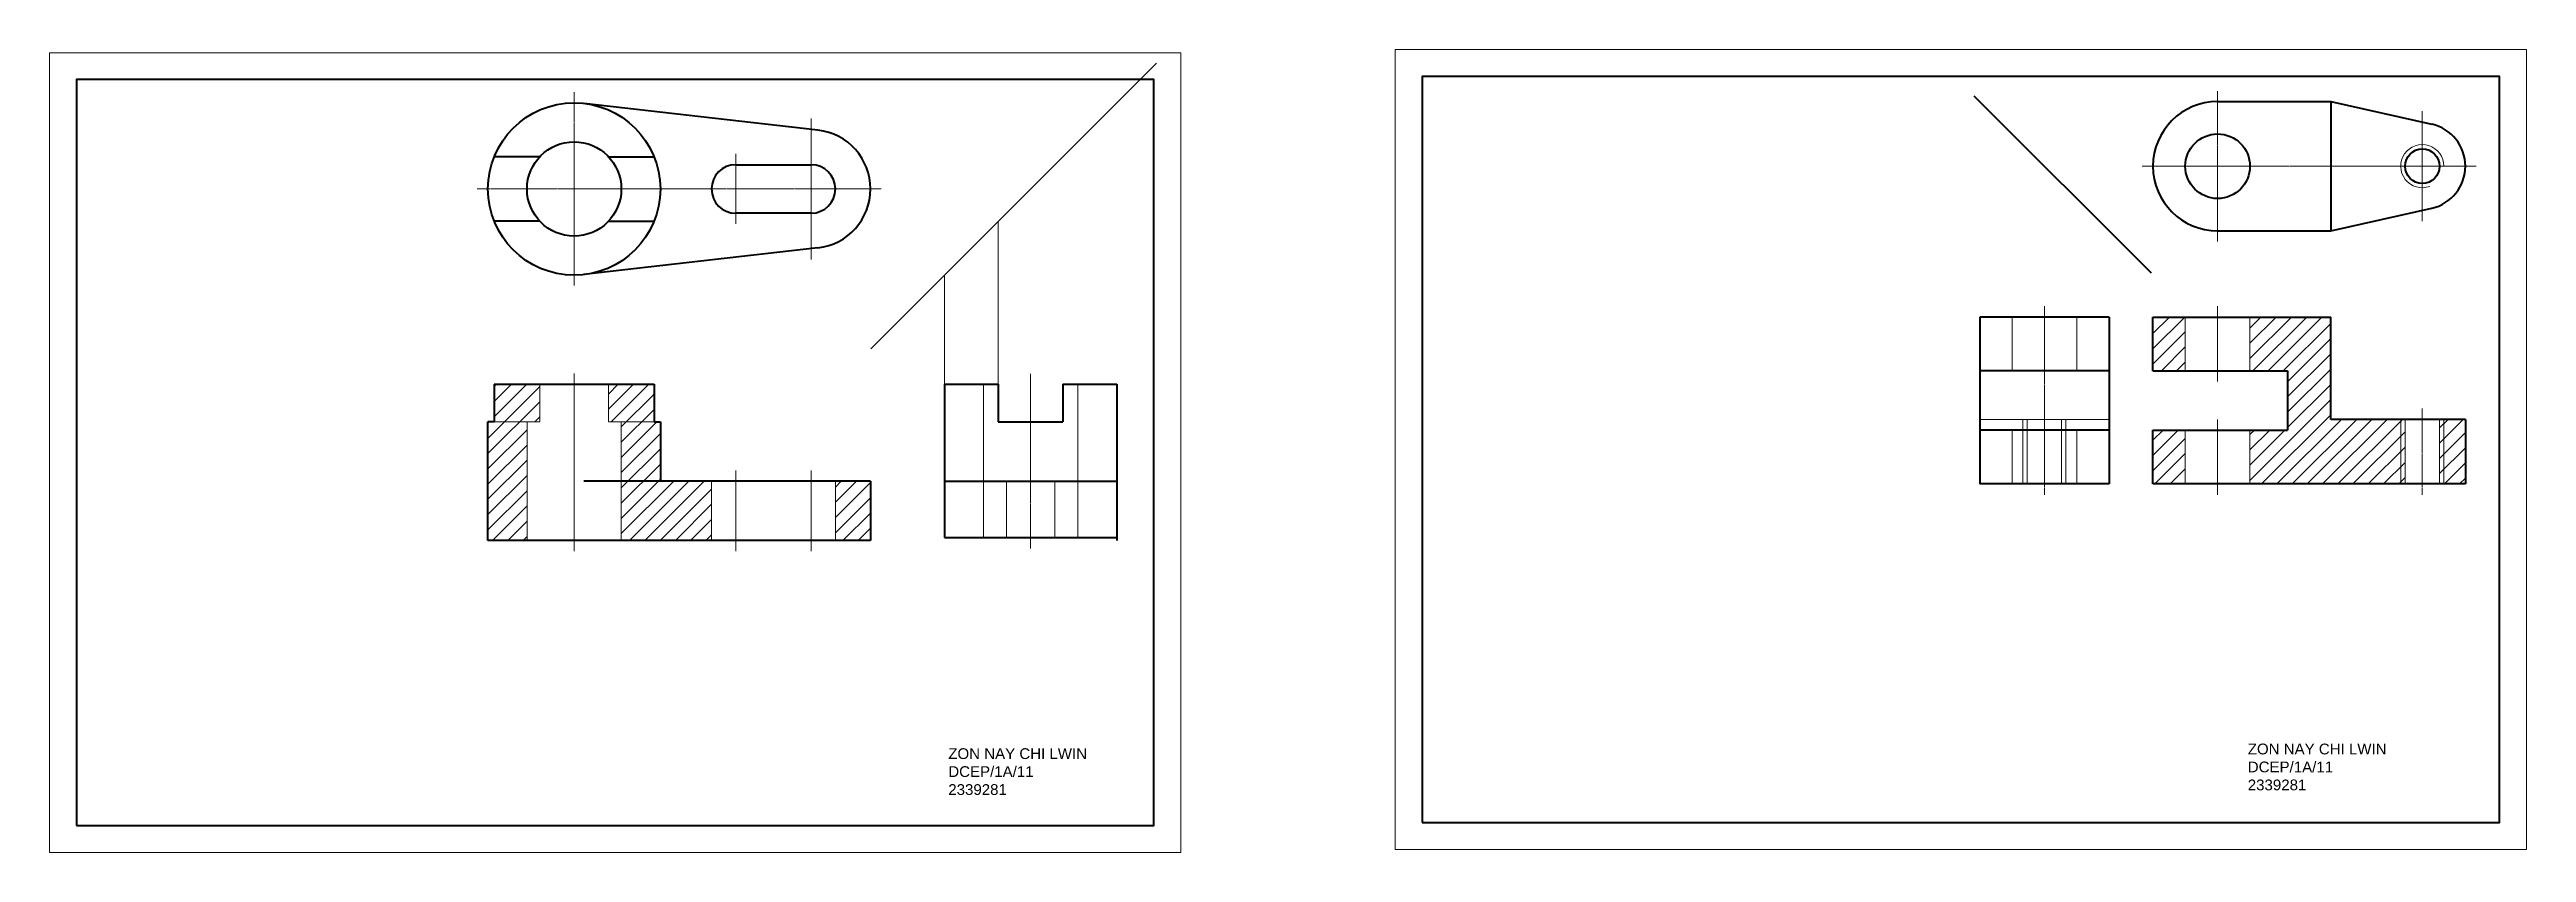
# Model space of a CAD drawing. Header units: inches. Extents: x 0 to 920, y 0 to 298.
import ezdxf

# ---------------------------------------------------------------- set-up
doc = ezdxf.new("R2010")
doc.units = ezdxf.units.IN
doc.header["$MEASUREMENT"] = 0
doc.linetypes.add('CENTER2', pattern=[1.125, 0.75, -0.125, 0.125, -0.125])
doc.linetypes.add('HIDDEN2', pattern=[0.1875, 0.125, -0.0625])
for name, color, linetype, lineweight in [('border', 6, 'Continuous', 40), ('centerline', 3, 'CENTER2', 15), ('constructionline', 5, 'Continuous', 5), ('hiddenline', 4, 'HIDDEN2', 15), ('outline', 2, 'Continuous', 40), ('thinline', 9, 'Continuous', 9)]:
    doc.layers.add(name, color=color, linetype=linetype, lineweight=lineweight)
doc.layers.add('hatch', color=1, linetype='Continuous')
doc.styles.get("Standard").update_dxf_attribs({"font": 'arial.ttf'})

msp = doc.modelspace()

# ---------------------------------------------------------------- hatches: boundary and pattern name
at = {"layer": 'hatch'}
h = msp.add_hatch(dxfattribs=at)
h.set_pattern_fill('_USER', color=256, scale=4, angle=45, pattern_type=0)
h.set_pattern_definition([(45, (0, 0), (-2.828427, 2.828427), [])])
h.paths.add_polyline_path([(793, 156.84), (781, 156.84), (781, 136.84), (793, 136.84)])
h.paths.add_polyline_path([(873, 160.84), (847, 160.84), (847, 198.84), (817, 198.84), (817, 178.84), (831, 178.84), (831, 156.84), (817, 156.84), (817, 136.84), (873, 136.84)])
h.paths.add_polyline_path([(897, 160.84), (889, 160.84), (889, 136.84), (897, 136.84)])
h.paths.add_polyline_path([(793, 198.84), (781, 198.84), (781, 178.84), (793, 178.84)])
h.paths.add_polyline_path([(874.6, 160.84), (873, 160.84), (873, 136.84), (874.6, 136.84)])
h.paths.add_polyline_path([(889, 160.84), (887.4, 160.84), (887.4, 136.84), (889, 136.84)])
h = msp.add_hatch(dxfattribs=at)
h.set_pattern_fill('_USER', color=256, scale=4, angle=45, pattern_type=0)
h.set_pattern_definition([(45, (-30.571, 0), (-2.828427, 2.828427), [])])
h.paths.add_polyline_path([(177.29, 159.86), (165.13, 159.86), (162.79, 159.86), (162.79, 115.86), (177.29, 115.86)])
h.paths.add_polyline_path([(226.79, 159.86), (224.46, 159.86), (212.29, 159.86), (212.29, 137.86), (226.79, 137.86)])
h.paths.add_polyline_path([(245.79, 137.86), (212.29, 137.86), (212.29, 115.86), (245.79, 115.86)])
h.paths.add_polyline_path([(304.79, 137.86), (291.79, 137.86), (291.79, 115.86), (304.79, 115.86)])
h.paths.add_polyline_path([(182.06, 173.86), (165.13, 173.86), (165.13, 159.86), (177.29, 159.86), (182.06, 159.86)])
h.paths.add_polyline_path([(224.46, 173.86), (207.53, 173.86), (207.53, 159.86), (224.46, 159.86)])

# ---------------------------------------------------------------- linework, layer by layer
at = {"layer": 'border'}
for points in [[(10, 10), (410, 10), (410, 287), (10, 287)], [(509.67, 11.16), (909.67, 11.16), (909.67, 288.16), (509.67, 288.16)]]:
    msp.add_lwpolyline(points, close=True, dxfattribs=at)
at = {"layer": 'centerline'}
for p, q in [((194.79, 282.38), (194.79, 210.38)), ((805, 226.84), (805, 282.84)), ((282.79, 272.52), (282.79, 220.23)), ((881, 234.45), (881, 275.24)), ((254.79, 259.38), (254.79, 233.38)), ((777, 254.84), (901, 254.84)), ((308.79, 246.38), (158.79, 246.38)), ((740.69, 202.84), (740.69, 132.84)), ((805, 202.84), (805, 174.84)), ((194.79, 177.86), (194.79, 111.86)), ((364.26, 112.9), (364.26, 177.86)), ((805, 160.84), (805, 132.84)), ((881, 164.84), (881, 132.84)), ((254.79, 141.86), (254.79, 111.86)), ((282.79, 141.86), (282.79, 111.86))]:
    msp.add_line(p, q, dxfattribs=at)
at = {"layer": 'constructionline'}
for p, q in [((304.89, 187), (410.95, 293.07)), ((352.26, 234.38), (352.26, 173.86)), ((332.26, 214.38), (332.26, 173.86))]:
    msp.add_line(p, q, dxfattribs=at)
for points in [[(0, 0), (420, 0), (420, 297), (0, 297)], [(499.67, 1.16), (919.67, 1.16), (919.67, 298.16), (499.67, 298.16)]]:
    msp.add_lwpolyline(points, close=True, dxfattribs=at)
at = {"layer": 'hiddenline'}
for p, q in [((728.69, 198.84), (728.69, 178.84)), ((752.69, 198.84), (752.69, 178.84)), ((793, 198.84), (793, 178.84)), ((817, 198.84), (817, 178.84)), ((182.06, 173.86), (182.06, 159.86)), ((207.53, 173.86), (207.53, 159.86)), ((346.76, 173.86), (346.76, 116.9)), ((381.76, 173.86), (381.76, 137.86)), ((182.06, 159.86), (165.13, 159.86)), ((177.29, 159.86), (177.29, 115.86)), ((207.53, 159.86), (224.46, 159.86)), ((212.29, 159.86), (212.29, 115.86)), ((764.69, 160.84), (716.69, 160.84)), ((728.69, 156.84), (728.69, 136.84)), ((734.29, 160.84), (734.29, 136.84)), ((747.09, 160.84), (747.09, 136.84)), ((752.69, 156.84), (752.69, 136.84)), ((793, 156.84), (793, 136.84)), ((817, 156.84), (817, 136.84)), ((874.6, 160.84), (874.6, 136.84)), ((887.4, 160.84), (887.4, 136.84)), ((245.79, 137.86), (245.79, 115.86)), ((291.79, 137.86), (291.79, 115.86)), ((355.26, 137.86), (355.26, 116.9)), ((373.26, 137.86), (373.26, 116.9)), ((381.76, 137.86), (381.76, 116.9))]:
    msp.add_line(p, q, dxfattribs=at)
at = {"layer": 'outline'}
for p, q in [((285.29, 268.23), (198.43, 278.17)), ((780.4, 215.13), (714.64, 280.89)), ((805, 278.84), (847, 278.84)), ((847, 278.84), (884.49, 270.46)), ((847, 278.84), (847, 230.84)), ((182.06, 258.38), (165.13, 258.38)), ((207.53, 258.38), (224.46, 258.38)), ((254.79, 255.38), (282.79, 255.38)), ((847, 230.84), (884.49, 239.23)), ((182.06, 234.38), (165.13, 234.38)), ((182.06, 234.38), (165.13, 234.38)), ((207.53, 234.38), (224.46, 234.38)), ((282.79, 237.38), (254.79, 237.38)), ((805, 230.84), (847, 230.84)), ((285.29, 224.52), (198.43, 214.58)), ((716.69, 198.84), (716.69, 136.84)), ((764.69, 198.84), (716.69, 198.84)), ((764.69, 198.84), (764.69, 136.84)), ((781, 198.84), (847, 198.84)), ((781, 178.84), (781, 198.84)), ((847, 160.84), (847, 198.84)), ((764.69, 178.84), (716.69, 178.84)), ((781, 178.84), (831, 178.84)), ((831, 178.84), (831, 156.84)), ((165.13, 173.86), (224.46, 173.86)), ((165.13, 173.86), (165.13, 159.86)), ((224.46, 173.86), (224.46, 159.86)), ((332.26, 173.86), (332.26, 116.9)), ((332.26, 173.86), (352.26, 173.86)), ((352.26, 173.86), (352.26, 159.86)), ((376.26, 173.86), (376.26, 159.86)), ((376.26, 173.86), (396.26, 173.86)), ((396.26, 173.86), (396.26, 115.86)), ((162.79, 115.86), (162.79, 159.86)), ((165.13, 159.86), (162.79, 159.86)), ((224.46, 159.86), (226.79, 159.86)), ((226.79, 159.86), (226.79, 137.86)), ((352.26, 159.86), (376.26, 159.86)), ((764.69, 156.84), (716.69, 156.84)), ((781, 136.84), (781, 156.84)), ((781, 156.84), (831, 156.84)), ((897, 160.84), (847, 160.84)), ((897, 160.84), (897, 136.84)), ((304.79, 137.86), (198.43, 137.86)), ((304.79, 137.86), (304.79, 115.86)), ((332.26, 137.86), (396.26, 137.86)), ((764.69, 136.84), (716.69, 136.84)), ((897, 136.84), (781, 136.84)), ((304.79, 115.86), (162.79, 115.86)), ((332.26, 116.9), (396.26, 116.9))]:
    msp.add_line(p, q, dxfattribs=at)
for centre, radius in [((194.79, 246.38), 32), ((805, 254.84), 12), ((194.79, 246.38), 17.5), ((881, 254.84), 6.4)]:
    msp.add_circle(centre, radius, dxfattribs=at)
for centre, radius, start, end in [((805, 254.84), 24, 90, 270), ((282.79, 246.38), 22, 276.52498, 83.47502), ((881, 254.84), 16, 282.60765, 77.39235), ((254.79, 246.38), 9, 90, 270), ((282.79, 246.38), 9, 270, 90)]:
    msp.add_arc(centre, radius, start, end, dxfattribs=at)
at = {"layer": 'thinline'}
for p, q in [((732.69, 160.84), (732.69, 136.84)), ((748.69, 160.84), (748.69, 136.84)), ((873, 160.84), (873, 136.84)), ((889, 160.84), (889, 136.84))]:
    msp.add_line(p, q, dxfattribs=at)
msp.add_arc((881, 254.84), 8, 0, 290.51427, dxfattribs=at)

# ---------------------------------------------------------------- texts
at = {"layer": 'border', "insert": (816.2, 40.42), "char_height": 4, "attachment_point": 1}
msp.add_mtext_dynamic_manual_height_columns('ZON NAY CHI LWIN\\PDCEP/1A/11\\P2339281', width=76.3044, gutter_width=20, heights=[0], dxfattribs=at)
at = {"layer": 'outline', "insert": (333.7, 38.7), "char_height": 4, "attachment_point": 1}
msp.add_mtext_dynamic_manual_height_columns('ZON NAY CHI LWIN\\PDCEP/1A/11\\P2339281', width=76.3044, gutter_width=20, heights=[0], dxfattribs=at)

doc.saveas('drawing.dxf')
